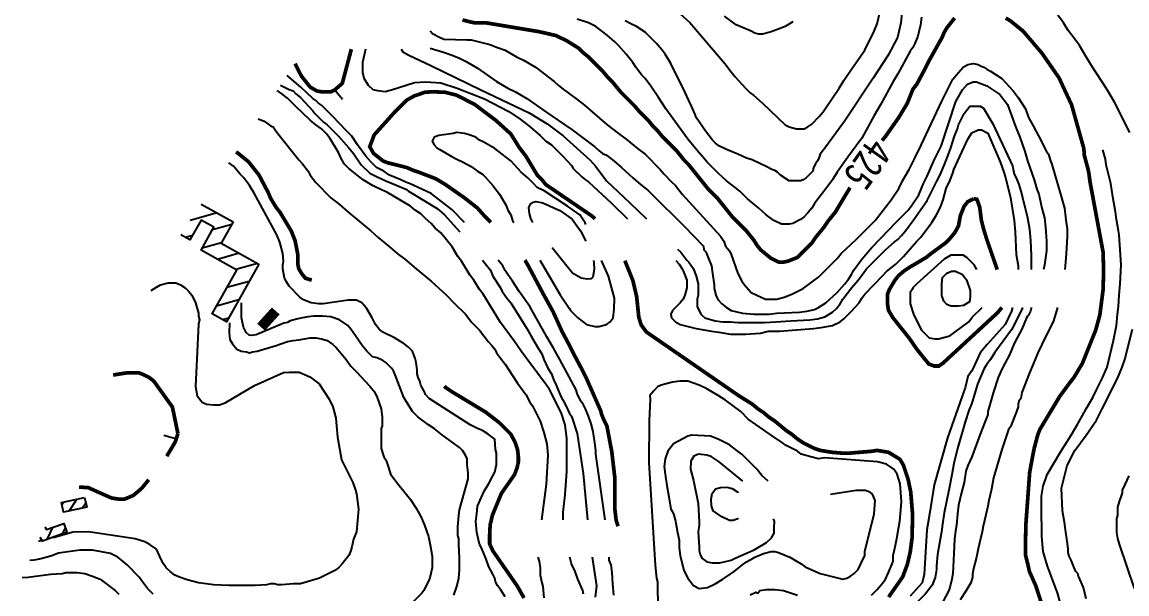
# Model space of a CAD drawing. Extents: x 35515948 to 35520624, y 3302916 to 3308279.
# Drawn here: x 35516270 to 35517011, y 3304859 to 3305243 of the extents above; entities that cross this region are included whole.
import ezdxf
from ezdxf.enums import TextEntityAlignment as Align

# ---------------------------------------------------------------- set-up
doc = ezdxf.new("R2010")
doc.units = 0
doc.header["$LTSCALE"] = 10000
doc.header["$MEASUREMENT"] = 0
doc.layers.get('0').update_dxf_attribs({"linetype": 'CONTINUOUS'})
for name, color, linetype in [('2112', 7, 'CONTINUOUS'), ('2113', 7, 'CONTINUOUS'), ('8111', 34, 'CONTINUOUS'), ('8112', 34, 'CONTINUOUS'), ('8130', 34, 'CONTINUOUS')]:
    doc.layers.add(name, color=color, linetype=linetype)
doc.styles.add('正等线体', font='simhei.ttf', dxfattribs={"width": 0.8})

# ---------------------------------------------------------------- blocks, each defined once
blk = doc.blocks.new('1002')
blk.add_lwpolyline([(0, 0), (0.8, 0)])

msp = doc.modelspace()

# ---------------------------------------------------------------- linework, layer by layer
at = {"layer": '2112', "linetype": 'Continuous', "ltscale": 0.005, "const_width": 7, "flags": 128}
msp.add_lwpolyline([(35516430.45, 3305038.26), (35516440.3, 3305049.15)], dxfattribs=at)
at = {"layer": '2113', "linetype": 'Continuous', "ltscale": 0.005}
for p, q in [((35516401.09, 3305114.95), (35516382.91, 3305109.79)), ((35516410.78, 3305107.3), (35516397.79, 3305103.62)), ((35516384.41, 3305099.82), (35516379.73, 3305098.49)), ((35516403.89, 3305094.95), (35516390.89, 3305091.27)), ((35516415.76, 3305087.93), (35516401.21, 3305083.8)), ((35516428.11, 3305081.04), (35516413.56, 3305076.91)), ((35516422.42, 3305069.03), (35516407.53, 3305064.8)), ((35516415.52, 3305056.68), (35516400.64, 3305052.45)), ((35516408.63, 3305044.33), (35516404.78, 3305043.23)), ((35516296.89, 3304919.07), (35516298.13, 3304921)), ((35516301.69, 3304914.81), (35516306.9, 3304922.88)), ((35516310.45, 3304916.7), (35516312.83, 3304920.37))]:
    msp.add_line(p, q, dxfattribs=at)
for points in [[(35516390.35, 3305120.94), (35516411.73, 3305109.01)], [(35516411.73, 3305109.01), (35516403.71, 3305094.65), (35516428.88, 3305080.61), (35516407.25, 3305041.85), (35516397.7, 3305047.18), (35516414.11, 3305076.6), (35516390.17, 3305089.96), (35516398.75, 3305105.35), (35516390.17, 3305110.14), (35516382.73, 3305096.81), (35516376.55, 3305100.26)], [(35516285.37, 3304904.2), (35516286.6, 3304902.49), (35516298.07, 3304906.45), (35516300.23, 3304900.61), (35516283.84, 3304894.64), (35516282.15, 3304897.03)]]:
    msp.add_lwpolyline(points, dxfattribs=at)
msp.add_lwpolyline([(35516312.05, 3304923.99), (35516313.48, 3304917.35), (35516297.98, 3304914.01), (35516296.55, 3304920.66)], close=True, dxfattribs=at)
at = {"layer": '2113', "ltscale": 0.005, "flags": 128}
for points in [[(35516286.84, 3304895.73), (35516290.64, 3304903.89)], [(35516297.31, 3304899.55), (35516299.16, 3304903.5)]]:
    msp.add_lwpolyline(points, dxfattribs=at)
at = {"layer": '8111', "linetype": 'Continuous', "ltscale": 0.005}
for points, elevation in [([(35516860.96, 3305255.51), (35516859.7, 3305242.6), (35516857.49, 3305232.83), (35516851.18, 3305220.86), (35516841.1, 3305205.43), (35516822.18, 3305176.77), (35516809.44, 3305159.41), (35516805.63, 3305154.33), (35516804.36, 3305151.15), (35516803.73, 3305149.88), (35516802.46, 3305147.98), (35516801.19, 3305145.44), (35516800.55, 3305142.9), (35516798.01, 3305140.36), (35516796.11, 3305138.45), (35516794.2, 3305137.18), (35516792.3, 3305136.55), (35516784.68, 3305136.55), (35516778.96, 3305140.36), (35516777.06, 3305142.26), (35516775.15, 3305143.53), (35516773.25, 3305144.17), (35516769.44, 3305146.07), (35516765.63, 3305147.98), (35516759.91, 3305150.52), (35516756.1, 3305151.79), (35516750.39, 3305154.33), (35516742.77, 3305157.5), (35516737.69, 3305160.04), (35516735.15, 3305161.95), (35516733.24, 3305163.85), (35516728.8, 3305169.57), (35516722.45, 3305179.09), (35516721.81, 3305181), (35516719.27, 3305186.71), (35516717.37, 3305190.52), (35516714.83, 3305196.24), (35516712.92, 3305200.05), (35516711.02, 3305203.86), (35516709.11, 3305207.67), (35516707.21, 3305211.48), (35516705.3, 3305215.29), (35516701.49, 3305221.64), (35516699.59, 3305224.18), (35516695.78, 3305228.62), (35516688.16, 3305236.24), (35516682.44, 3305240.05), (35516678.63, 3305241.96), (35516674.82, 3305243.86)], 415), ([(35516707.36, 3305252.52), (35516718.06, 3305242.76), (35516741.59, 3305215.2), (35516745.94, 3305209.57), (35516748.48, 3305206.4), (35516755.47, 3305198.78), (35516758.64, 3305195.6), (35516761.18, 3305193.7), (35516766.9, 3305188.62), (35516782.14, 3305174.01), (35516784.68, 3305172.74), (35516789.76, 3305171.47), (35516794.84, 3305171.47), (35516797.38, 3305172.74), (35516799.92, 3305174.65), (35516805, 3305179.73), (35516807.54, 3305182.9), (35516809.44, 3305185.44), (35516813.25, 3305191.16), (35516818.33, 3305198.78), (35516821.51, 3305203.86), (35516826.59, 3305211.48), (35516835.48, 3305224.18), (35516841.83, 3305236.88), (35516843.73, 3305241.96), (35516845.64, 3305249.58)], 410), ([(35516787.22, 3305243.23), (35516782.14, 3305240.05), (35516777.06, 3305238.15), (35516771.98, 3305236.24), (35516766.9, 3305234.97), (35516764.36, 3305234.97), (35516761.82, 3305235.61), (35516759.28, 3305236.88), (35516749.12, 3305241.32), (35516741.5, 3305247.04)], 405), ([(35517013.28, 3305168.93), (35517003.12, 3305189.25), (35516998.67, 3305196.87), (35516995.5, 3305201.95), (35516990.42, 3305209.57), (35516987.24, 3305214.65), (35516984.07, 3305219.73), (35516979.62, 3305227.35), (35516975.81, 3305232.43), (35516972, 3305237.51), (35516968.83, 3305242.59), (35516965.02, 3305247.67)], 415), ([(35516543.83, 3305237.11), (35516545.41, 3305235.35), (35516549.83, 3305233.14), (35516552.98, 3305231.57), (35516568.78, 3305231.16), (35516571.32, 3305231.16), (35516584.02, 3305227.99), (35516589.1, 3305226.08), (35516594.18, 3305224.18), (35516601.8, 3305219.73), (35516606.88, 3305217.19), (35516614.5, 3305212.75), (35516627.2, 3305203.22), (35516629.74, 3305200.68), (35516632.28, 3305198.78), (35516637.36, 3305194.97), (35516642.44, 3305191.16), (35516647.52, 3305187.35), (35516652.6, 3305182.9), (35516657.68, 3305178.46), (35516662.76, 3305174.01), (35516670.38, 3305168.3), (35516675.46, 3305164.49), (35516683.08, 3305158.14), (35516688.16, 3305154.33), (35516698.32, 3305144.17), (35516700.86, 3305140.99), (35516705.94, 3305135.91), (35516708.48, 3305133.37), (35516712.92, 3305127.66), (35516738.73, 3305099.45), (35516740.86, 3305095.91), (35516742.13, 3305092.73), (35516744.67, 3305089.56), (35516745.94, 3305087.02), (35516750.39, 3305074.32), (35516752.93, 3305069.24), (35516754.83, 3305066.7), (35516759.28, 3305061.62), (35516763.09, 3305059.71), (35516768.8, 3305057.17), (35516776.42, 3305057.17), (35516781.5, 3305058.44), (35516786.58, 3305060.35), (35516794.2, 3305064.16), (35516804.36, 3305071.78), (35516817.06, 3305084.48), (35516819.6, 3305087.65), (35516829.76, 3305097.18), (35516842.46, 3305109.88), (35516849.45, 3305118.77), (35516853.26, 3305123.85), (35516858.34, 3305131.47), (35516860.88, 3305136.55), (35516865.32, 3305144.17), (35516866.59, 3305146.71), (35516869.13, 3305151.79), (35516873.25, 3305160.39), (35516887.12, 3305190), (35516894.69, 3305204.8), (35516897.07, 3305207.67), (35516901.52, 3305212.75), (35516904.69, 3305214.65), (35516908.5, 3305215.29), (35516911.68, 3305214.65), (35516913.58, 3305213.38), (35516915.49, 3305212.75), (35516917.39, 3305211.48), (35516919.93, 3305210.21), (35516923.74, 3305207.67), (35516927.55, 3305205.13), (35516935.17, 3305196.87), (35516938.35, 3305192.43), (35516943.43, 3305184.81), (35516945.33, 3305179.09), (35516948.51, 3305173.38), (35516950.41, 3305169.57), (35516953.59, 3305163.85), (35516955.49, 3305160.04), (35516957.4, 3305156.23), (35516958.67, 3305154.33), (35516959.94, 3305150.52), (35516961.21, 3305146.71), (35516966.92, 3305127.66), (35516969.46, 3305118.13), (35516970.1, 3305112.42), (35516970.73, 3305108.61), (35516971.37, 3305104.8), (35516971.37, 3305099.08), (35516970.73, 3305087.65), (35516970.1, 3305081.94), (35516969.76, 3305076.88)], 430), ([(35516500.55, 3305224.92), (35516498.43, 3305216.05), (35516498.43, 3305209.37), (35516499.49, 3305205.45), (35516502.35, 3305200.68), (35516505.43, 3305197.82), (35516508.5, 3305197.08), (35516513.8, 3305196.44), (35516517.99, 3305197.55), (35516533.44, 3305202.59), (35516540.69, 3305202.9), (35516551.09, 3305202.27), (35516562.12, 3305198.81), (35516580.4, 3305191.57), (35516596.8, 3305183.06), (35516604.34, 3305177.82), (35516610.05, 3305173.38), (35516617.67, 3305167.03), (35516621.48, 3305163.22), (35516625.29, 3305160.68), (35516632.91, 3305153.06), (35516638.63, 3305146.71), (35516639.9, 3305144.8), (35516645.61, 3305139.09), (35516648.15, 3305137.18), (35516650.06, 3305135.91), (35516665.59, 3305121.6), (35516676.36, 3305111.05)], 445), ([(35516524.38, 3305224.92), (35516525.67, 3305223.15), (35516529.59, 3305220.82), (35516544.47, 3305213.93), (35516577.88, 3305197.55), (35516610.35, 3305182.12), (35516622.33, 3305174.87), (35516633.05, 3305166.68), (35516651.33, 3305150.3), (35516655.14, 3305146.07), (35516662.12, 3305136.55), (35516677.89, 3305121.82), (35516688.96, 3305111.05)], 440), ([(35516543.83, 3305225.63), (35516552.9, 3305222.91), (35516557.98, 3305221), (35516563.06, 3305219.1), (35516568.14, 3305216.56), (35516575.76, 3305212.11), (35516588.46, 3305203.22), (35516596.08, 3305198.78), (35516601.16, 3305196.24), (35516608.78, 3305191.79), (35516621.48, 3305182.9), (35516634.18, 3305174.01), (35516639.26, 3305170.84), (35516654.5, 3305159.41), (35516657.04, 3305156.87), (35516659.58, 3305154.96), (35516662.12, 3305153.69), (35516667.2, 3305149.88), (35516672.28, 3305145.44), (35516679.9, 3305138.45), (35516684.98, 3305134.01), (35516690.06, 3305130.2), (35516692.6, 3305127.66), (35516714.35, 3305106.13), (35516727.28, 3305092.67), (35516727.53, 3305090.19), (35516728.8, 3305088.92), (35516730.7, 3305084.48), (35516732.61, 3305079.4), (35516733.24, 3305074.32), (35516734.51, 3305066.7), (35516734.51, 3305064.16), (35516735.78, 3305059.08), (35516737.05, 3305056.54), (35516739.59, 3305054), (35516742.77, 3305051.46), (35516745.94, 3305049.55), (35516753.56, 3305047.65), (35516761.18, 3305047.01), (35516771.34, 3305047.01), (35516776.42, 3305047.65), (35516791.66, 3305048.28), (35516796.74, 3305048.92), (35516801.82, 3305050.19), (35516804.36, 3305051.46), (35516809.44, 3305054.63), (35516817.06, 3305061.62), (35516822.14, 3305067.33), (35516824.68, 3305070.51), (35516826.59, 3305073.68), (35516827.86, 3305076.22), (35516833.57, 3305083.84), (35516839.92, 3305091.46), (35516857.07, 3305109.24), (35516864.69, 3305116.86), (35516866.59, 3305119.4), (35516871.67, 3305127.02), (35516874.85, 3305134.64), (35516877.39, 3305139.72), (35516881.83, 3305149.88), (35516884.37, 3305154.96), (35516886.8, 3305159.76), (35516896.58, 3305189.68), (35516900.99, 3305197.56), (35516904.46, 3305201.33), (35516908.24, 3305202.91), (35516910.45, 3305202.91), (35516917.38, 3305200.39), (35516926.21, 3305194.41), (35516931.25, 3305187.79), (35516936.61, 3305172.99), (35516939.62, 3305165.76), (35516942.79, 3305156.23), (35516944.7, 3305149.88), (35516949.14, 3305137.18), (35516951.05, 3305130.83), (35516952.32, 3305127.66), (35516952.95, 3305124.48), (35516954.22, 3305118.13), (35516956.13, 3305111.78), (35516956.76, 3305105.43), (35516957.4, 3305095.91), (35516957.4, 3305089.56), (35516956.13, 3305080.03), (35516955.5, 3305076.88)], 435), ([(35516709.89, 3305090.71), (35516712.13, 3305088.53), (35516716.1, 3305083.21), (35516717.37, 3305081.94), (35516720.54, 3305077.49), (35516722.45, 3305072.41), (35516723.72, 3305067.33), (35516723.72, 3305059.71), (35516723.08, 3305057.17), (35516723.08, 3305052.09), (35516725.62, 3305047.01), (35516728.16, 3305044.47), (35516735.15, 3305042.57), (35516740.23, 3305041.93), (35516745.31, 3305041.93), (35516750.39, 3305041.3), (35516768.17, 3305041.3), (35516775.79, 3305041.93), (35516785.95, 3305042.57), (35516798.65, 3305043.2), (35516803.73, 3305043.84), (35516808.81, 3305045.11), (35516813.89, 3305048.28), (35516816.43, 3305050.82), (35516818.97, 3305054), (35516820.87, 3305057.17), (35516826.59, 3305064.79), (35516831.03, 3305069.87), (35516834.84, 3305074.95), (35516836.75, 3305077.49), (35516849.45, 3305090.19), (35516855.16, 3305095.27), (35516857.7, 3305097.18), (35516860.24, 3305099.72), (35516862.78, 3305102.89), (35516868.5, 3305110.51), (35516877.39, 3305123.21), (35516883.74, 3305135.91), (35516886.28, 3305140.99), (35516889.45, 3305148.61), (35516891.36, 3305153.69), (35516893.26, 3305158.77), (35516895.8, 3305166.39), (35516897.71, 3305171.47), (35516898.34, 3305174.01), (35516902.15, 3305181.63), (35516905.96, 3305186.71), (35516912.95, 3305186.71), (35516915.22, 3305185.21), (35516921.37, 3305174.82), (35516934.52, 3305146.52), (35516935.81, 3305140.99), (35516937.08, 3305138.45), (35516938.98, 3305134.01), (35516940.25, 3305129.56), (35516941.52, 3305124.48), (35516944.7, 3305111.78), (35516945.97, 3305104.16), (35516946.6, 3305096.54), (35516947.24, 3305086.38), (35516947.24, 3305076.88)], 440), ([(35516428.46, 3305178.05), (35516432.5, 3305176.51), (35516436.7, 3305173.38), (35516438.6, 3305172.74), (35516439.87, 3305170.84), (35516441.78, 3305168.3), (35516455.75, 3305150.52), (35516458.29, 3305147.98), (35516462.1, 3305142.9), (35516463.37, 3305140.36), (35516467.18, 3305135.28), (35516477.34, 3305125.12), (35516483.05, 3305120.67), (35516488.77, 3305115.59), (35516496.39, 3305109.24), (35516504.01, 3305102.89), (35516509.09, 3305098.45), (35516516.71, 3305092.1), (35516521.79, 3305087.65), (35516526.87, 3305083.84), (35516534.49, 3305077.49), (35516544.65, 3305069.24), (35516554.81, 3305059.71), (35516559.89, 3305054.63), (35516567.51, 3305047.01), (35516571.95, 3305041.3), (35516577.03, 3305036.22), (35516582.75, 3305028.6), (35516585.29, 3305026.06), (35516587.19, 3305023.52), (35516588.46, 3305020.98), (35516590.37, 3305018.44), (35516594.18, 3305013.36), (35516599.26, 3305005.74), (35516602.43, 3305000.66), (35516608.15, 3304993.04), (35516610.69, 3304987.96), (35516612.59, 3304985.42), (35516617.67, 3304975.26), (35516620.21, 3304967.64), (35516622.12, 3304960.02), (35516622.75, 3304952.4), (35516621.81, 3304932.82), (35516618.62, 3304908.97)], 430), ([(35516708.77, 3305082.92), (35516711.02, 3305080.67), (35516712.92, 3305077.49), (35516714.19, 3305074.95), (35516716.1, 3305069.87), (35516716.1, 3305064.79), (35516714.83, 3305059.71), (35516713.56, 3305057.17), (35516711.65, 3305054.63), (35516706.57, 3305049.55), (35516705.3, 3305047.01), (35516705.94, 3305044.47), (35516708.48, 3305041.93), (35516711.65, 3305040.03), (35516722.45, 3305037.49), (35516732.61, 3305035.58), (35516737.69, 3305034.95), (35516745.31, 3305033.68), (35516755.47, 3305033.68), (35516765.63, 3305034.31), (35516770.71, 3305035.58), (35516778.33, 3305035.58), (35516801.19, 3305037.49), (35516806.27, 3305038.12), (35516813.89, 3305039.39), (35516818.97, 3305041.93), (35516821.51, 3305043.84), (35516826.59, 3305048.92), (35516831.67, 3305054.63), (35516833.57, 3305057.81), (35516835.48, 3305060.35), (35516847.54, 3305073.05), (35516850.08, 3305075.59), (35516856.43, 3305080.67), (35516861.51, 3305085.75), (35516870.4, 3305095.91), (35516872.94, 3305098.45), (35516880.56, 3305108.61), (35516883.74, 3305113.69), (35516886.28, 3305118.77), (35516888.18, 3305123.85), (35516890.09, 3305131.47), (35516892.63, 3305136.55), (35516894.53, 3305141.63), (35516895.17, 3305144.17), (35516904.69, 3305164.49), (35516907.38, 3305168.67), (35516911.51, 3305170.68), (35516913.74, 3305170.68), (35516917.98, 3305168.46), (35516926.28, 3305149.25), (35516928.82, 3305142.26), (35516930.09, 3305137.82), (35516933.27, 3305125.12), (35516935.81, 3305109.88), (35516936.44, 3305102.26), (35516937.08, 3305087.02), (35516938.35, 3305079.4), (35516938.35, 3305076.88)], 445), ([(35516966.92, 3304852.7), (35516964.75, 3304859.94), (35516958.13, 3304877.89), (35516955.3, 3304887.66), (35516954.35, 3304897.74), (35516954.03, 3304917.58), (35516954.03, 3304924.83), (35516955.3, 3304931.44), (35516957.82, 3304939.32), (35516966.96, 3304954.75), (35516973.91, 3304965.73), (35516978.35, 3304973.35), (35516982.8, 3304980.97), (35516984.07, 3304983.51), (35516988.51, 3304991.13), (35516991.05, 3304996.21), (35516994.86, 3305003.83), (35516998.04, 3305011.45), (35517002.48, 3305029.23), (35517004.39, 3305039.39), (35517005.02, 3305047.01), (35517005.66, 3305052.09), (35517006.29, 3305059.71), (35517006.93, 3305067.33), (35517007.56, 3305080.03), (35517006.93, 3305090.19), (35517006.29, 3305100.35), (35517005.66, 3305102.89), (35517004.39, 3305110.51), (35517003.75, 3305115.59), (35517001.85, 3305125.75), (35517001.21, 3305130.2), (35517000.58, 3305134.64), (35516997.4, 3305147.34), (35516997.05, 3305151.07), (35516995.29, 3305157.29)], 420), ([(35516594.18, 3304857.15), (35516591, 3304862.23), (35516589.1, 3304864.77), (35516587.83, 3304867.31), (35516587.19, 3304869.85), (35516585.92, 3304872.39), (35516583.38, 3304877.47), (35516581.48, 3304882.55), (35516578.3, 3304890.17), (35516577.03, 3304892.71), (35516575.13, 3304900.33), (35516574.49, 3304907.95), (35516575.13, 3304913.03), (35516575.76, 3304918.11), (35516580.21, 3304928.27), (35516583.38, 3304933.35), (35516585.92, 3304938.43), (35516587.19, 3304940.97), (35516588.46, 3304946.05), (35516588.46, 3304953.67), (35516587.83, 3304956.21), (35516587.19, 3304963.19), (35516582.75, 3304966.37), (35516578.94, 3304968.91), (35516575.76, 3304970.18), (35516570.68, 3304972.72), (35516543.27, 3304990.38), (35516540.84, 3304993.04), (35516540.2, 3304994.94), (35516537.66, 3304999.39), (35516537.03, 3305001.93), (35516535.76, 3305004.47), (35516535.12, 3305007.01), (35516535.12, 3305009.55), (35516534.49, 3305014.63), (35516533.85, 3305017.17), (35516531.95, 3305022.25), (35516529.41, 3305024.79), (35516526.23, 3305027.33), (35516519.88, 3305031.14), (35516512.26, 3305034.95), (35516509.72, 3305036.85), (35516507.18, 3305040.03), (35516504.95, 3305044.5), (35516501.17, 3305051.12), (35516498.01, 3305054.58), (35516494.54, 3305056.47), (35516488.87, 3305056.47), (35516472.16, 3305053.95), (35516469.08, 3305054), (35516464, 3305054.63), (35516458.92, 3305056.54), (35516456.38, 3305058.44), (35516449.35, 3305065.74), (35516447.49, 3305068.6), (35516446.22, 3305071.14), (35516445.59, 3305074.95), (35516444.95, 3305077.49), (35516444.95, 3305080.03), (35516445.59, 3305082.57), (35516444.95, 3305087.65), (35516443.05, 3305095.27), (35516441.14, 3305100.35), (35516435.43, 3305110.51), (35516425.9, 3305128.29), (35516422.73, 3305133.37), (35516418.92, 3305138.45), (35516416.38, 3305140.99), (35516412.04, 3305146.25), (35516408.87, 3305148.69)], 420), ([(35516559.89, 3304858.42), (35516561.79, 3304864.13), (35516563.06, 3304869.85), (35516563.7, 3304875.56), (35516563.7, 3304883.18), (35516563.06, 3304892.71), (35516563.06, 3304896.52), (35516562.43, 3304898.42), (35516562.43, 3304904.14), (35516563.06, 3304911.76), (35516563.7, 3304915.57), (35516569.41, 3304936.52), (35516569.41, 3304940.33), (35516568.78, 3304946.05), (35516568.78, 3304949.86), (35516567.51, 3304952.4), (35516565.6, 3304955.57), (35516563.7, 3304957.48), (35516552.27, 3304965.73), (35516546.55, 3304970.18), (35516542.74, 3304972.72), (35516535.76, 3304977.8), (35516531.95, 3304981.61), (35516526.23, 3304991.13), (35516520.52, 3305006.37), (35516519.25, 3305008.91), (35516517.98, 3305010.82), (35516514.17, 3305014.63), (35516512.26, 3305015.9), (35516508.45, 3305017.8), (35516505.28, 3305018.44), (35516501.47, 3305022.25), (35516498.29, 3305026.06), (35516493.85, 3305032.41), (35516490.67, 3305036.85), (35516488.77, 3305039.39), (35516483.05, 3305043.2), (35516477.34, 3305045.11), (35516471.62, 3305045.74), (35516465.91, 3305045.74), (35516462.1, 3305045.11), (35516458.29, 3305044.47), (35516455.11, 3305043.84), (35516450.03, 3305042.57), (35516448.13, 3305041.3), (35516445.64, 3305041.04), (35516427.2, 3305033.2), (35516424.12, 3305032.67), (35516422.43, 3305032.99), (35516420.41, 3305034.69), (35516418.72, 3305038.29), (35516417.34, 3305044.75), (35516417.24, 3305054.65)], 415), ([(35516941.44, 3305051.5), (35516940.98, 3305050.06), (35516933.98, 3305036.59), (35516922.75, 3305021.22), (35516919.93, 3305016.53), (35516917.39, 3305013.36), (35516915.49, 3305010.18), (35516911.04, 3305000.02), (35516907.23, 3304987.32), (35516905.33, 3304982.24), (35516902.79, 3304974.62), (35516897.71, 3304956.84), (35516895.17, 3304946.68), (35516893.9, 3304939.06), (35516891.99, 3304928.9), (35516888.82, 3304913.66), (35516887.55, 3304906.04), (35516886.91, 3304900.96), (35516885.64, 3304893.34), (35516884.37, 3304885.72), (35516883.74, 3304878.1), (35516883.74, 3304875.56), (35516882.68, 3304870.28), (35516880.67, 3304864.98), (35516876.22, 3304859.36), (35516849.5, 3304832.97)], 440), ([(35516934.62, 3305051.5), (35516933.98, 3305049), (35516929.74, 3305039.98), (35516917.66, 3305026.73), (35516912.89, 3305021.01), (35516909.14, 3305012.72), (35516907.23, 3305008.91), (35516904.69, 3305005.1), (35516902.79, 3304997.48), (35516902.26, 3304995.71), (35516890.91, 3304963.89), (35516882.08, 3304932.39), (35516879.24, 3304914.12), (35516877.04, 3304902.15), (35516875.46, 3304872.22), (35516873.99, 3304866.67), (35516865.96, 3304857.78)], 445), ([(35516947.24, 3305051.5), (35516947.24, 3305050.82), (35516946.6, 3305048.92), (35516945.33, 3305046.38), (35516944.7, 3305045.74), (35516944.06, 3305044.47), (35516940.89, 3305036.85), (35516937.71, 3305031.14), (35516935.81, 3305027.33), (35516932.63, 3305019.71), (35516929.46, 3305013.99), (35516927.55, 3305010.18), (35516925.01, 3305004.47), (35516921.84, 3304994.94), (35516919.3, 3304985.42), (35516918.03, 3304981.61), (35516918.03, 3304979.7), (35516917.39, 3304977.8), (35516913.58, 3304968.27), (35516907.23, 3304951.13), (35516904.69, 3304945.41), (35516903.42, 3304941.6), (35516902.15, 3304933.98), (35516900.25, 3304926.36), (35516898.34, 3304918.74), (35516897.71, 3304913.03), (35516897.07, 3304905.41), (35516896.44, 3304901.6), (35516895.8, 3304895.88), (35516895.17, 3304886.36), (35516894.53, 3304873.02), (35516893.9, 3304869.21), (35516892.63, 3304863.5), (35516891.99, 3304861.59), (35516883.53, 3304845.9)], 435), ([(35516964.87, 3305051.5), (35516963.75, 3305047.65), (35516961.84, 3305041.93), (35516959.94, 3305038.12), (35516958.03, 3305034.31), (35516956.13, 3305030.5), (35516954.22, 3305026.69), (35516951.68, 3305020.98), (35516948.51, 3305013.36), (35516945.97, 3305007.64), (35516940.89, 3304994.31), (35516940.25, 3304990.5), (35516938.98, 3304988.59), (35516938.35, 3304986.69), (35516938.35, 3304984.78), (35516937.08, 3304980.97), (35516933.27, 3304971.45), (35516932, 3304969.54), (35516927.55, 3304956.21), (35516921.84, 3304937.16), (35516921.2, 3304933.35), (35516920.57, 3304929.54), (35516918.66, 3304921.92), (35516918.03, 3304918.11), (35516916.76, 3304912.39), (35516914.85, 3304904.77), (35516914.22, 3304900.96), (35516912.95, 3304895.25), (35516911.68, 3304889.53), (35516910.41, 3304883.82), (35516908.5, 3304876.2), (35516907.87, 3304872.39), (35516907.87, 3304870.48), (35516906.6, 3304866.67), (35516903.42, 3304860.96), (35516899.61, 3304855.24)], 430), ([(35516984.07, 3304855.88), (35516982.16, 3304863.5), (35516978.99, 3304871.12), (35516978.35, 3304873.02), (35516977.08, 3304874.29), (35516975.81, 3304877.47), (35516973.91, 3304881.91), (35516972.64, 3304884.45), (35516972, 3304886.99), (35516972, 3304889.53), (35516971.37, 3304894.61), (35516970.1, 3304902.23), (35516969.46, 3304907.31), (35516968.19, 3304914.93), (35516967.56, 3304930.17), (35516971.37, 3304945.41), (35516976.45, 3304955.57), (35516984.07, 3304965.73), (35516991.05, 3304975.89), (35516992.32, 3304978.43), (35516994.86, 3304983.51), (35517005.02, 3305003.83), (35517008.2, 3305011.45), (35517010.1, 3305016.53), (35517015.18, 3305036.85)], 415), ([(35517012.64, 3304938.43), (35517010.1, 3304932.71), (35517008.2, 3304928.9), (35517008.2, 3304927), (35517007.56, 3304925.09), (35517006.29, 3304921.28), (35517005.02, 3304917.47), (35517005.02, 3304911.76), (35517004.39, 3304909.85), (35517004.39, 3304900.33), (35517005.02, 3304896.52), (35517006.29, 3304892.71), (35517016.22, 3304862.92)], 410), ([(35516616.34, 3304883.82), (35516616.4, 3304883.18), (35516617.04, 3304881.28), (35516617.67, 3304876.83), (35516617.67, 3304871.75), (35516618.94, 3304866.67), (35516619.58, 3304864.13), (35516620.21, 3304856.51)], 430), ([(35516270.12, 3304870.26), (35516274.14, 3304870.48), (35516279.22, 3304871.12), (35516284.3, 3304871.75), (35516289.38, 3304872.39), (35516297, 3304873.02), (35516299.54, 3304873.66), (35516307.16, 3304873.66), (35516312.24, 3304873.02), (35516317.32, 3304871.12), (35516322.4, 3304869.21), (35516332.56, 3304861.59), (35516335.1, 3304859.05)], 415)]:
    msp.add_lwpolyline(points, dxfattribs=dict(at, elevation=elevation))
at = {"layer": '8111', "linetype": 'Continuous', "ltscale": 0.005, "flags": 128}
for points, elevation in [([(35516873.58, 3305246.4), (35516872.94, 3305241.32), (35516871.04, 3305233.7), (35516869.13, 3305228.62), (35516867.86, 3305226.08), (35516865.96, 3305223.54), (35516857.7, 3305208.3), (35516854.53, 3305203.22), (35516846.27, 3305187.98), (35516841.83, 3305180.36), (35516833.57, 3305165.12), (35516829.76, 3305160.04), (35516824.05, 3305152.42), (35516817.06, 3305142.26), (35516813.89, 3305137.18), (35516810.08, 3305132.1), (35516806.27, 3305127.02), (35516801.82, 3305121.31), (35516799.92, 3305118.13), (35516797.38, 3305114.96), (35516794.84, 3305112.42), (35516792.3, 3305110.51), (35516787.22, 3305107.97), (35516784.68, 3305107.34), (35516779.6, 3305107.34), (35516774.52, 3305109.88), (35516769.44, 3305113.69), (35516764.36, 3305118.13), (35516756.74, 3305124.48), (35516751.66, 3305129.56), (35516748.48, 3305132.1), (35516742.77, 3305136.55), (35516737.05, 3305141.63), (35516729.43, 3305149.25), (35516727.53, 3305151.79), (35516723.08, 3305156.87), (35516716.73, 3305164.49), (35516702.13, 3305184.81), (35516697.05, 3305192.43), (35516691.97, 3305200.05), (35516688.16, 3305205.13), (35516685.62, 3305207.67), (35516681.81, 3305212.75), (35516679.9, 3305215.92), (35516675.46, 3305221.64), (35516670.38, 3305227.35), (35516667.84, 3305229.89), (35516662.76, 3305234.34), (35516655.14, 3305240.05), (35516650.06, 3305242.59), (35516642.44, 3305245.13)], 420), ([(35516566.99, 3305108.65), (35516558.43, 3305117.37), (35516544.65, 3305128.07), (35516530.04, 3305134.64), (35516528.14, 3305135.28), (35516524.33, 3305137.18), (35516516.71, 3305140.36), (35516512.9, 3305142.9), (35516507.82, 3305145.44), (35516504.01, 3305149.25), (35516500.83, 3305153.06), (35516495.12, 3305160.68), (35516491.31, 3305166.39), (35516487.5, 3305170.2), (35516478.61, 3305179.73), (35516474.8, 3305183.54), (35516472.89, 3305185.44), (35516470.99, 3305187.35), (35516469.08, 3305188.62), (35516467.18, 3305190.52), (35516465.27, 3305191.79), (35516457.2, 3305199.3), (35516447.93, 3305207.22)], 445), ([(35516443.56, 3305200.67), (35516449.35, 3305197.82), (35516451.94, 3305196.87), (35516453.84, 3305194.97), (35516457.02, 3305192.43), (35516465.27, 3305183.54), (35516466.54, 3305181.63), (35516468.45, 3305179.73), (35516472.26, 3305175.92), (35516474.8, 3305174.01), (35516482.42, 3305166.39), (35516489.4, 3305158.77), (35516492.58, 3305154.96), (35516497.66, 3305147.34), (35516503.37, 3305141.63), (35516508.45, 3305139.09), (35516514.17, 3305136.55), (35516521.79, 3305133.37), (35516527.5, 3305130.83), (35516529.41, 3305129.56), (35516548.67, 3305117.9), (35516553.54, 3305113.69), (35516563.79, 3305102.2)], 440), ([(35516633.17, 3304908.97), (35516633.05, 3304914.06), (35516634.4, 3304925.78), (35516635.66, 3304941.53), (35516635.66, 3304963.58), (35516634.4, 3304972.71), (35516631.88, 3304980.9), (35516624, 3304996.34), (35516621.48, 3305000.02), (35516611.96, 3305012.72), (35516604.97, 3305022.25), (35516600.53, 3305028.6), (35516593.54, 3305038.12), (35516591, 3305041.3), (35516579.57, 3305060.35), (35516577.03, 3305063.52), (35516573.22, 3305069.87), (35516570.68, 3305073.05), (35516564.97, 3305082.57), (35516562.43, 3305085.75), (35516558.62, 3305092.1), (35516551, 3305101.62), (35516547.19, 3305104.8), (35516544.65, 3305107.97), (35516540.84, 3305111.15), (35516537.66, 3305114.32), (35516533.85, 3305116.86), (35516530.68, 3305119.4), (35516514.8, 3305128.93), (35516511.63, 3305130.2), (35516505.28, 3305133.37), (35516498.93, 3305137.18), (35516489.4, 3305144.8), (35516486.23, 3305147.98), (35516483.69, 3305152.42), (35516482.42, 3305155.6), (35516476.7, 3305165.12), (35516474.16, 3305168.3), (35516470.99, 3305171.47), (35516467.18, 3305174.01), (35516463.37, 3305177.19), (35516453.81, 3305186.41), (35516448.11, 3305192.1), (35516444.39, 3305195), (35516441.22, 3305197.18)], 435), ([(35516549.73, 3305167.03), (35516546.55, 3305165.76), (35516545.28, 3305163.22), (35516546.55, 3305160.68), (35516548.46, 3305158.77), (35516550.36, 3305157.5), (35516557.98, 3305153.06), (35516561.79, 3305151.15), (35516565.6, 3305149.25), (35516571.32, 3305146.07), (35516575.76, 3305142.9), (35516578.94, 3305140.99), (35516580.84, 3305139.09), (35516585.92, 3305133.37), (35516590.37, 3305127.66), (35516594.81, 3305120.04), (35516596.08, 3305116.86), (35516597.99, 3305113.69), (35516599.26, 3305109.88), (35516600.1, 3305108.65)], 455), ([(35516648.37, 3305107.17), (35516647.89, 3305108.35), (35516644.29, 3305113.76), (35516636.12, 3305119.59), (35516620.44, 3305129.77), (35516615.77, 3305132.1), (35516613.23, 3305134.64), (35516609.42, 3305138.45), (35516604.97, 3305142.26), (35516600.53, 3305147.34), (35516597.99, 3305149.88), (35516592.27, 3305154.33), (35516587.19, 3305158.14), (35516579.57, 3305162.58), (35516577.03, 3305163.85), (35516574.49, 3305165.76), (35516569.41, 3305167.66), (35516566.87, 3305168.3), (35516561.79, 3305168.93), (35516559.25, 3305168.3), (35516549.73, 3305167.03), (35516549.73, 3305167.03)], 455), ([(35516612.83, 3305108.65), (35516611.43, 3305111.22), (35516610.58, 3305114.61), (35516610.05, 3305118.53), (35516611.43, 3305121.29), (35516613.12, 3305122.13), (35516614.82, 3305122.67), (35516619.59, 3305121.82), (35516630.83, 3305116.52), (35516639.2, 3305110.69), (35516644.82, 3305102.84), (35516648.37, 3305095.99)], 460), ([(35516653.54, 3305082.92), (35516653.83, 3305081.75), (35516654.04, 3305076.98), (35516652.98, 3305071.89), (35516651.6, 3305070.83), (35516649.27, 3305070.51), (35516645.13, 3305071.15), (35516639.52, 3305074.44), (35516634.75, 3305080.37), (35516625.71, 3305091.63)], 460), ([(35516579.08, 3305083.27), (35516584.5, 3305076.45), (35516585.92, 3305072.41), (35516591, 3305064.79), (35516592.27, 3305062.25), (35516593.54, 3305060.35), (35516594.81, 3305058.44), (35516597.99, 3305054.63), (35516608.78, 3305037.49), (35516611.96, 3305031.77), (35516616.4, 3305024.15), (35516618.94, 3305020.34), (35516620.21, 3305016.53), (35516622.75, 3305010.82), (35516625.29, 3305007.01), (35516626.56, 3305003.2), (35516628.47, 3304999.39), (35516631.64, 3304991.77), (35516634.82, 3304986.05), (35516637.36, 3304980.34), (35516638.63, 3304978.43), (35516642.44, 3304967), (35516646.51, 3304940.13), (35516649.5, 3304908.97)], 440), ([(35516661.4, 3304908.97), (35516655.14, 3304953.03), (35516655.14, 3304955.57), (35516654.5, 3304960.65), (35516653.23, 3304968.27), (35516651.96, 3304973.35), (35516650.06, 3304978.43), (35516648.15, 3304983.51), (35516646.88, 3304986.05), (35516644.98, 3304988.59), (35516642.44, 3304993.67), (35516641.8, 3304996.21), (35516631.01, 3305016.53), (35516626.56, 3305024.15), (35516622.12, 3305031.77), (35516615.13, 3305044.47), (35516610.69, 3305052.09), (35516603.7, 3305062.25), (35516599.26, 3305069.24), (35516596.08, 3305073.68), (35516594.18, 3305076.22), (35516592.66, 3305079.52), (35516589.53, 3305083.27)], 445), ([(35516617.38, 3305083.27), (35516618.9, 3305081.05), (35516631.19, 3305059.94), (35516637.18, 3305051.12), (35516637.99, 3305049.55), (35516643.07, 3305044.47), (35516648.79, 3305040.03), (35516654.5, 3305038.76), (35516657.04, 3305038.76), (35516662.12, 3305040.03), (35516664.66, 3305041.93), (35516666.65, 3305044.44), (35516667.29, 3305050.37), (35516667.5, 3305057.69), (35516663.58, 3305072.53), (35516658.93, 3305082.92)], 455), ([(35516910.65, 3305076.88), (35516908.97, 3305080.05), (35516903.99, 3305085.14), (35516901.44, 3305086.52), (35516898.37, 3305086.52), (35516893.28, 3305086.52), (35516888.83, 3305083.98), (35516870.4, 3305067.33), (35516867.86, 3305064.79), (35516867.23, 3305063.52), (35516865.96, 3305061.62), (35516865.96, 3305054), (35516868.5, 3305046.38), (35516873.58, 3305036.22), (35516878.66, 3305031.14), (35516882.47, 3305030.5), (35516885.01, 3305030.5), (35516892.63, 3305032.41), (35516900.25, 3305038.12), (35516905.33, 3305041.93), (35516907.87, 3305045.11), (35516914.26, 3305051.5)], 455), ([(35516356.66, 3305062.83), (35516360.24, 3305065.12), (35516363.04, 3305066.7), (35516368.12, 3305067.97), (35516373.2, 3305067.97), (35516376.37, 3305066.7), (35516379.55, 3305064.79), (35516382.09, 3305062.25), (35516383.99, 3305059.71), (35516386.53, 3305054.63), (35516388.44, 3305047.65), (35516388.44, 3305045.74), (35516389.07, 3305043.2), (35516388.51, 3305040.2), (35516386.49, 3304998.43), (35516387.66, 3304992.29), (35516391.05, 3304988.04), (35516393.81, 3304986.67), (35516398.58, 3304986.14), (35516402.5, 3304986.14), (35516406.42, 3304987.52), (35516426.03, 3304999.07), (35516445.43, 3305007.76), (35516449.35, 3305007.97), (35516456.03, 3305007.97), (35516463.13, 3305004.9), (35516469.49, 3305000.13), (35516476.07, 3304989.86), (35516478.61, 3304984.78), (35516479.24, 3304982.24), (35516480.51, 3304977.16), (35516481.15, 3304972.08), (35516481.78, 3304964.46), (35516483.05, 3304956.84), (35516484.32, 3304949.22), (35516491.94, 3304933.98), (35516493.85, 3304928.9), (35516494.48, 3304926.36), (35516495.12, 3304921.28), (35516495.75, 3304916.2), (35516495.12, 3304908.58), (35516494.48, 3304900.96), (35516492.58, 3304895.88), (35516491.31, 3304890.8), (35516490.67, 3304888.26), (35516489.4, 3304885.09), (35516484.96, 3304879.37), (35516482.42, 3304876.83), (35516479.88, 3304874.93), (35516469.72, 3304869.85), (35516457.02, 3304866.04), (35516451.94, 3304866.04), (35516444.32, 3304865.4), (35516441.78, 3304865.4), (35516439.24, 3304866.04), (35516436.7, 3304866.04), (35516434.16, 3304865.4), (35516426.54, 3304864.77), (35516408.76, 3304864.77), (35516398.6, 3304865.4), (35516393.52, 3304866.04), (35516388.44, 3304866.67), (35516380.82, 3304868.58), (35516375.74, 3304870.48), (35516372.56, 3304871.75), (35516369.39, 3304874.29), (35516366.85, 3304876.83), (35516364.94, 3304879.37), (35516363.67, 3304881.91), (35516360.29, 3304889.25), (35516356.11, 3304892.14), (35516352.58, 3304894.22), (35516346, 3304896.15), (35516314.73, 3304900.91), (35516304.34, 3304900.6), (35516290.9, 3304896.95)], 405), ([(35516409.26, 3305041.14), (35516408.97, 3305034.37), (35516409.5, 3305029.92), (35516411.19, 3305027.05), (35516414.27, 3305023.45), (35516417.13, 3305022.07), (35516420.73, 3305021.75), (35516422.73, 3305020.98), (35516424.63, 3305021.61), (35516427.81, 3305022.25), (35516440.51, 3305026.06), (35516444.32, 3305027.33), (35516448.13, 3305028.6), (35516451.94, 3305029.23), (35516455.75, 3305029.87), (35516459.56, 3305030.5), (35516463.37, 3305031.14), (35516467.18, 3305031.14), (35516470.99, 3305030.5), (35516474.8, 3305029.23), (35516478.61, 3305026.69), (35516480.51, 3305024.79), (35516484.32, 3305020.34), (35516487.5, 3305016.53), (35516490.67, 3305012.09), (35516494.48, 3305008.28), (35516503.37, 3304998.75), (35516506.55, 3304994.94), (35516508.45, 3304991.13), (35516510.99, 3304983.51), (35516511.63, 3304977.8), (35516511.63, 3304972.08), (35516510.99, 3304970.18), (35516510.99, 3304956.84), (35516512.9, 3304951.13), (35516514.17, 3304949.22), (35516514.8, 3304947.32), (35516516.07, 3304943.51), (35516517.34, 3304939.7), (35516523.06, 3304932.08), (35516526.23, 3304928.27), (35516530.68, 3304922.55), (35516534.49, 3304916.84), (35516537.66, 3304911.12), (35516540.2, 3304905.41), (35516542.74, 3304897.79), (35516544.01, 3304892.07), (35516544.65, 3304888.26), (35516545.28, 3304884.45), (35516545.28, 3304880.64), (35516545.28, 3304876.83), (35516543.38, 3304869.21), (35516541.47, 3304865.4), (35516539.57, 3304861.59), (35516538.3, 3304859.69), (35516530.68, 3304852.07)], 410), ([(35516839.92, 3304858.42), (35516843.73, 3304862.23), (35516847.54, 3304866.67), (35516849.45, 3304869.21), (35516851.35, 3304873.66), (35516853.89, 3304879.37), (35516854.53, 3304881.28), (35516854.53, 3304885.09), (35516855.8, 3304890.8), (35516857.07, 3304896.52), (35516858.34, 3304904.14), (35516858.97, 3304907.95), (35516859.61, 3304915.57), (35516860.24, 3304921.28), (35516859.36, 3304933.14), (35516857.13, 3304939.6), (35516854.91, 3304942.89), (35516850.14, 3304946.28), (35516843.99, 3304947.98), (35516808.38, 3304950.52), (35516804.36, 3304949.86), (35516799.28, 3304951.13), (35516792.93, 3304953.03), (35516790.39, 3304954.94), (35516782.77, 3304958.75), (35516780.23, 3304960.65), (35516772.61, 3304965.73), (35516757.37, 3304976.53), (35516752.29, 3304981.61), (35516747.21, 3304985.42), (35516742.13, 3304989.23), (35516737.05, 3304992.4), (35516729.43, 3304996.85), (35516724.35, 3304999.39), (35516716.73, 3305001.93), (35516711.65, 3305001.93), (35516706.57, 3305001.29), (35516698.95, 3304999.39), (35516696.41, 3304998.12), (35516693.87, 3304995.58), (35516691.33, 3304992.4), (35516691.46, 3304989.72), (35516691.46, 3304989.72), (35516690.83, 3304975.55), (35516690.52, 3304947.51), (35516694.93, 3304878.53), (35516695.78, 3304869.85), (35516696.41, 3304867.31), (35516696.41, 3304864.77), (35516696.41, 3304859.69), (35516697.05, 3304849.53)], 455), ([(35516770.7, 3304934.98), (35516766.51, 3304938.75), (35516763.09, 3304942.87), (35516760.55, 3304945.41), (35516756.74, 3304949.22), (35516752.93, 3304953.03), (35516749.75, 3304955.57), (35516744.67, 3304959.38), (35516737.05, 3304963.19), (35516731.97, 3304965.1), (35516719.27, 3304965.73), (35516716.73, 3304965.1), (35516707.21, 3304960.02), (35516703.4, 3304954.94), (35516701.49, 3304949.86), (35516700.86, 3304944.78), (35516701.49, 3304939.7), (35516702.76, 3304932.08), (35516704.03, 3304924.46), (35516705.3, 3304916.2), (35516707.21, 3304913.03), (35516708.48, 3304907.95), (35516709.75, 3304900.33), (35516711.02, 3304895.25), (35516711.02, 3304890.17), (35516711.65, 3304885.09), (35516714.19, 3304874.93), (35516716.73, 3304869.85), (35516720.54, 3304864.77), (35516724.35, 3304862.86), (35516730.07, 3304863.5), (35516735.15, 3304866.04), (35516740.23, 3304869.21), (35516747.85, 3304874.29), (35516750.39, 3304876.2), (35516753.56, 3304878.74), (35516756.1, 3304880.64), (35516760.55, 3304883.18), (35516761.82, 3304883.82), (35516767.53, 3304886.36), (35516772.61, 3304887.63), (35516775.15, 3304887.63), (35516777.69, 3304886.99), (35516785.31, 3304883.82), (35516792.93, 3304879.37), (35516795.47, 3304877.47), (35516798.01, 3304876.2), (35516805.63, 3304873.02), (35516820.87, 3304869.21), (35516823.41, 3304869.85), (35516825.95, 3304871.12), (35516828.49, 3304873.02), (35516831.03, 3304875.56), (35516832.94, 3304879.37), (35516835.48, 3304885.09), (35516835.48, 3304887.63), (35516841.83, 3304913.03), (35516842.51, 3304921.9), (35516840.6, 3304926.14), (35516839.43, 3304927.2), (35516836.04, 3304928.58), (35516829.68, 3304928.58), (35516812.47, 3304925.88)], 460), ([(35516753.72, 3304934.98), (35516737.88, 3304947.98), (35516732.37, 3304951.37), (35516729.51, 3304952.43), (35516723.89, 3304953.06), (35516720.82, 3304951.58), (35516718.91, 3304948.29), (35516718.64, 3304942.87), (35516720.54, 3304935.25), (35516723.72, 3304920.01), (35516724.35, 3304907.31), (35516724.35, 3304905.41), (35516723.72, 3304900.96), (35516724.35, 3304890.8), (35516724.35, 3304888.26), (35516724.99, 3304885.72), (35516726.26, 3304883.18), (35516729.43, 3304880.64), (35516733.24, 3304880.01), (35516738.32, 3304880.01), (35516745.94, 3304881.91), (35516748.48, 3304883.18), (35516761.2, 3304888.83), (35516769.58, 3304893.81), (35516772.97, 3304896.88), (35516774.67, 3304900.06), (35516774.67, 3304903.99), (35516774.98, 3304907.91), (35516774.22, 3304909.6)], 465), ([(35516750.55, 3304909.87), (35516750.29, 3304909.6), (35516750.29, 3304909.6), (35516747.21, 3304908.44), (35516744.67, 3304908.44), (35516739.58, 3304910.98), (35516733.75, 3304914.9), (35516732.59, 3304918.3), (35516732.37, 3304922.75), (35516733.12, 3304926.67), (35516735.45, 3304929.75), (35516738.73, 3304930.59), (35516743.29, 3304930.91), (35516746.58, 3304930.06), (35516750.29, 3304927.52), (35516750.55, 3304927.15)], 470), ([(35516357.96, 3304859.05), (35516354.15, 3304862.86), (35516350.97, 3304867.31), (35516348.57, 3304870.48), (35516340.7, 3304878.82), (35516336.69, 3304882.19), (35516334.46, 3304883.82), (35516329.38, 3304886.36), (35516317.32, 3304888.64), (35516308.81, 3304888.48), (35516294.52, 3304886.55), (35516289.38, 3304884.45), (35516281.76, 3304882.55), (35516277.95, 3304881.91), (35516275.28, 3304881.73)], 410), ([(35516281.1, 3304894.7), (35516282.63, 3304894.97)], 405), ([(35516646.88, 3304859.05), (35516646.25, 3304861.59), (35516643.07, 3304869.21), (35516641.17, 3304874.29), (35516638.63, 3304879.37), (35516637.52, 3304883.82)], 435), ([(35516652.58, 3304883.82), (35516653.48, 3304877.86), (35516655.52, 3304864.66), (35516654.67, 3304857.13)], 440), ([(35516667.2, 3304858.42), (35516666.57, 3304866.04), (35516665.93, 3304873.66), (35516665.3, 3304878.74), (35516664.03, 3304881.91), (35516664.03, 3304883.82)], 445), ([(35516758.55, 3304858.51), (35516762.45, 3304860.32), (35516763.72, 3304859.69), (35516764.99, 3304861.59), (35516769.44, 3304862.23), (35516775.15, 3304862.23), (35516780.87, 3304861.59), (35516790.39, 3304858.42)], 455)]:
    msp.add_lwpolyline(points, dxfattribs=dict(at, elevation=elevation))
at = {"layer": '8111', "linetype": 'Continuous', "ltscale": 0.005, "elevation": 460, "flags": 128}
msp.add_lwpolyline([(35516887.13, 3305059.6), (35516887.13, 3305067.44), (35516887.66, 3305071.68), (35516890.52, 3305074.44), (35516893.6, 3305075.92), (35516896.35, 3305075.92), (35516901.12, 3305073.59), (35516903.67, 3305069.98), (35516906.21, 3305062.99), (35516906.21, 3305058.43), (35516905.68, 3305055.35), (35516901.76, 3305052.92), (35516898.37, 3305052.28), (35516893.28, 3305052.28), (35516890.52, 3305053.45), (35516888.51, 3305055.67)], close=True, dxfattribs=at)
at = {"layer": '8112', "linetype": 'Continuous', "ltscale": 0.005, "const_width": 2.5, "flags": 128}
for points, elevation in [([(35516825.66, 3305131.9), (35516825.32, 3305131.47), (35516815.79, 3305115.59), (35516810.71, 3305109.24), (35516808.17, 3305105.43), (35516802.46, 3305098.45), (35516799.92, 3305094.64), (35516790.39, 3305085.11), (35516784.04, 3305082.57), (35516780.87, 3305081.94), (35516777.69, 3305081.94), (35516772.61, 3305084.48), (35516765.63, 3305090.19), (35516763.09, 3305093.37), (35516761.18, 3305096.54), (35516756.1, 3305102.89), (35516746.58, 3305112.42), (35516736.42, 3305125.12), (35516730.07, 3305131.47), (35516727.53, 3305134.64), (35516722.45, 3305140.99), (35516717.37, 3305147.34), (35516714.19, 3305150.52), (35516709.11, 3305156.87), (35516699.59, 3305166.39), (35516696.41, 3305170.2), (35516693.24, 3305173.38), (35516690.7, 3305176.55), (35516684.35, 3305182.9), (35516681.17, 3305186.71), (35516671.65, 3305196.24), (35516665.93, 3305203.22), (35516662.76, 3305206.4), (35516659.58, 3305210.21), (35516650.06, 3305219.73), (35516646.88, 3305222.27), (35516643.71, 3305225.45), (35516635.37, 3305230.63), (35516628.12, 3305234.09), (35516617.08, 3305236.61), (35516581.15, 3305242.6), (35516573.86, 3305242.59), (35516570.68, 3305243.23), (35516565.6, 3305244.5)], 425), ([(35516895.8, 3305245.77), (35516890.72, 3305239.42), (35516888.82, 3305236.24), (35516887.55, 3305233.07), (35516878.66, 3305217.19), (35516875.48, 3305210.84), (35516870.4, 3305201.32), (35516867.86, 3305198.14), (35516864.05, 3305188.62), (35516858.34, 3305179.09), (35516853.89, 3305172.74), (35516849.45, 3305166.39), (35516847.16, 3305163.53)], 425), ([(35516953.72, 3304853.95), (35516950.25, 3304864.66), (35516945.97, 3304874.29), (35516944.89, 3304879.15), (35516943.32, 3304885.45), (35516943.32, 3304893.33), (35516943.63, 3304906.56), (35516946.15, 3304940.89), (35516948.51, 3304953.67), (35516949.14, 3304956.84), (35516951.68, 3304966.37), (35516952.95, 3304969.54), (35516960.57, 3304982.24), (35516964.38, 3304988.59), (35516966.29, 3304991.77), (35516973.27, 3305001.29), (35516975.81, 3305004.47), (35516981.53, 3305013.99), (35516987.88, 3305029.87), (35516990.42, 3305036.22), (35516993.2, 3305046.39), (35516995.41, 3305063.4), (35516995.72, 3305076), (35516995.41, 3305088.6), (35516986.58, 3305136.16), (35516985.97, 3305140.99), (35516985.34, 3305144.17), (35516982.8, 3305153.69), (35516982.49, 3305158.18), (35516974.29, 3305187.48), (35516965.78, 3305205.74), (35516954.43, 3305222.12), (35516941.82, 3305236.92), (35516933.27, 3305243.86), (35516930.09, 3305245.77)], 425), ([(35516491.03, 3305224.92), (35516484.96, 3305201.95), (35516479.88, 3305197.51), (35516477.34, 3305196.24), (35516470.99, 3305196.24), (35516467.81, 3305196.87), (35516463.34, 3305199.52), (35516457.52, 3305206.83), (35516453.24, 3305215.19)], 450), ([(35516908.5, 3305124.48), (35516904.69, 3305122.58), (35516902.15, 3305119.4), (35516899.61, 3305113.05), (35516898.34, 3305106.07), (35516895.8, 3305101.62), (35516892.63, 3305097.81), (35516889.45, 3305094.64), (35516879.93, 3305087.65), (35516876.75, 3305085.11), (35516870.4, 3305081.3), (35516865.96, 3305078.76), (35516862.15, 3305076.22), (35516858.34, 3305073.05), (35516855.8, 3305069.87), (35516851.99, 3305063.52), (35516850.72, 3305060.35), (35516850.72, 3305054), (35516851.42, 3305049.54), (35516854.25, 3305044.81), (35516865.29, 3305030.95), (35516870.4, 3305023.52), (35516872.94, 3305020.34), (35516878.44, 3305013.59), (35516882.05, 3305012.21), (35516885.23, 3305012.21), (35516887.98, 3305014.12), (35516924.45, 3305047.83), (35516927.51, 3305051.5)], 450), ([(35516924.39, 3305076.88), (35516917.45, 3305096.91), (35516915.22, 3305104.22), (35516913.74, 3305110.05), (35516912.68, 3305118.53), (35516911.3, 3305122.67), (35516910.66, 3305124.15), (35516908.5, 3305124.48), (35516908.5, 3305124.48)], 450), ([(35516374.68, 3304966.78), (35516370.96, 3304984.69), (35516358.59, 3305001.93), (35516355.42, 3305004.47), (35516351.61, 3305006.37), (35516348.43, 3305007.64), (35516340.81, 3305007.64), (35516340.81, 3305007.64), (35516335.92, 3305006.93), (35516331.18, 3305006.12)], 400), ([(35516367.18, 3304951.63), (35516372.82, 3304961.12), (35516374.68, 3304966.78)], 400), ([(35516308.38, 3304930.9), (35516314.41, 3304930.59), (35516330.1, 3304923.6), (35516335.51, 3304922.75), (35516338.58, 3304922.75), (35516344.73, 3304925.29), (35516350.35, 3304930.06), (35516355.08, 3304935.87)], 400)]:
    msp.add_lwpolyline(points, dxfattribs=dict(at, elevation=elevation))
at = {"layer": '8112', "linetype": 'Continuous', "ltscale": 0.005, "const_width": 2.5}
for points, elevation in [([(35516654.56, 3305111.05), (35516652.13, 3305113.12), (35516621.48, 3305134.01), (35516618.94, 3305137.18), (35516615.77, 3305140.36), (35516608.15, 3305153.06), (35516603.73, 3305158.81), (35516598.06, 3305167.94), (35516587.97, 3305177.08), (35516573.78, 3305187.79), (35516561.49, 3305194.08), (35516553.92, 3305195.97), (35516545.41, 3305196.29), (35516540.37, 3305195.97), (35516533.12, 3305193.45), (35516528.08, 3305190.62), (35516520.2, 3305182.75), (35516506.33, 3305167.31), (35516503.37, 3305159.41), (35516505.91, 3305154.96), (35516512.26, 3305149.88), (35516515.44, 3305148.61), (35516528.14, 3305145.44), (35516532.58, 3305143.53), (35516536.39, 3305142.26), (35516544.65, 3305139.09), (35516547.82, 3305137.82), (35516554.17, 3305134.01), (35516560.52, 3305129.56), (35516566.87, 3305125.12), (35516575.76, 3305118.13), (35516580.21, 3305113.05), (35516583.38, 3305109.88), (35516584.67, 3305108.65)], 450), ([(35516413.68, 3305155.9), (35516415.11, 3305154.96), (35516422.09, 3305149.25), (35516429.08, 3305140.36), (35516435.43, 3305128.29), (35516436.7, 3305125.12), (35516440.51, 3305118.77), (35516443.05, 3305115.59), (35516450.67, 3305102.89), (35516453.21, 3305096.54), (35516455.11, 3305087.02), (35516455.11, 3305080.67), (35516455.75, 3305077.49), (35516457.65, 3305074.32), (35516460.19, 3305071.14), (35516464.46, 3305069.83)], 425), ([(35516607.46, 3305083.27), (35516607.51, 3305083.21), (35516609.42, 3305080.03), (35516614.5, 3305070.51), (35516619.58, 3305060.98), (35516626.56, 3305048.28), (35516632.28, 3305035.58), (35516637.36, 3305026.06), (35516640.53, 3305019.71), (35516645.61, 3305010.18), (35516648.79, 3305003.83), (35516655.77, 3304987.96), (35516658.31, 3304982.24), (35516658.95, 3304979.7), (35516660.22, 3304976.53), (35516662.52, 3304971.83), (35516665.8, 3304954.44), (35516667.82, 3304937.06), (35516667.82, 3304916.28), (35516668.67, 3304908.76), (35516669.96, 3304904.61)], 450), ([(35516851.5, 3304857.1), (35516860.96, 3304870.65), (35516864.11, 3304879.15), (35516866, 3304887.34), (35516867.26, 3304897.11), (35516867.58, 3304912.54), (35516866.32, 3304927.66), (35516864.66, 3304935.89), (35516861.38, 3304945.75), (35516859.04, 3304949.67), (35516851.35, 3304954.3), (35516843.73, 3304955.57), (35516839.92, 3304954.94), (35516832.3, 3304954.3), (35516824.68, 3304953.67), (35516820.87, 3304953.67), (35516813.25, 3304954.3), (35516805.63, 3304955.57), (35516801.82, 3304956.84), (35516794.2, 3304960.65), (35516790.39, 3304963.19), (35516786.58, 3304966.37), (35516782.77, 3304968.91), (35516775.15, 3304975.26), (35516771.34, 3304977.8), (35516767.53, 3304980.97), (35516763.72, 3304983.51), (35516759.91, 3304986.69), (35516751.06, 3304992.21), (35516688.95, 3305035.05), (35516685.49, 3305039.78), (35516683.91, 3305044.82), (35516682.45, 3305058.75), (35516679.9, 3305069.67), (35516674.53, 3305082.92)], 450), ([(35516553.41, 3304998.65), (35516554.82, 3304997.37), (35516558.63, 3304994.86), (35516581.43, 3304981.05), (35516590.44, 3304974.05), (35516597.97, 3304966.53), (35516600.83, 3304961.12), (35516602.52, 3304956.14), (35516603.05, 3304951.37), (35516603.05, 3304947.66), (35516602.2, 3304943.74), (35516600.51, 3304939.29), (35516591.73, 3304926.72), (35516585.74, 3304912.23), (35516584.16, 3304905.62), (35516583.85, 3304899.32), (35516583.85, 3304892.7), (35516586.05, 3304887.98), (35516602.45, 3304864.35), (35516606.86, 3304856.48)], 425)]:
    msp.add_lwpolyline(points, dxfattribs=dict(at, elevation=elevation))

# ---------------------------------------------------------------- block references
at = {"layer": '8130', "linetype": 'Continuous', "ltscale": 0.005, "xscale": 10, "yscale": 10, "zscale": 10}
for p, rotation in [((35516479.88, 3305197.51, 450), 309.914675199649), ((35516372.98, 3304963.3, 400), 163.0942504381715)]:
    msp.add_blockref('1002', p, dxfattribs=dict(at, rotation=rotation))

# ---------------------------------------------------------------- texts
at = {"layer": '8112', "linetype": 'Continuous', "ltscale": 0.005, "style": '正等线体', "width": 0.8}
msp.add_text('425', height=20, rotation=234.58305, dxfattribs=at).set_placement((35516847.23, 3305160.94), align=Align.MIDDLE_LEFT)

doc.saveas('drawing.dxf')
